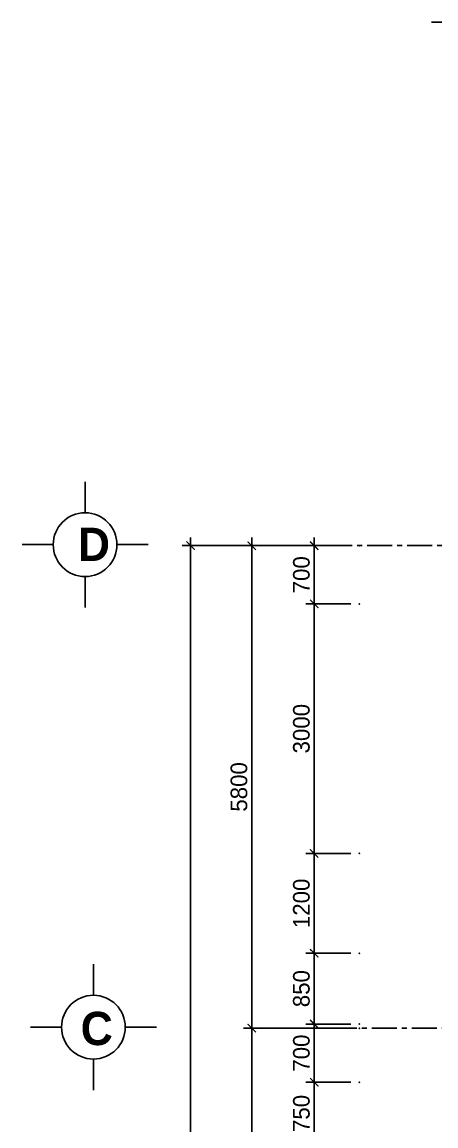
# Model space of a CAD drawing. Header units: inches. Extents: x -844707 to -690155, y -211546 to -175871.
# Drawn here: x -844707 to -839734, y -191567 to -178298 of the extents above; entities that cross this region are included whole.
import ezdxf

# ---------------------------------------------------------------- set-up
doc = ezdxf.new("R2010")
doc.units = ezdxf.units.IN
doc.header["$LTSCALE"] = 48
doc.header["$MEASUREMENT"] = 0
doc.linetypes.add('CENTER', pattern=[2, 1.25, -0.25, 0.25, -0.25])
doc.layers.add('DWGSHARE.com-DefPoints-DWGSHARE.com', color=7, linetype='Continuous', plot=False)
for name, color, linetype in [('DWGSHARE.com-DIM-DWGSHARE.com', 251, 'Continuous'), ('DWGSHARE.com-text-DWGSHARE.com', 3, 'Continuous'), ('DWGSHARE.com-truc-DWGSHARE.com', 250, 'CENTER')]:
    doc.layers.add(name, color=color, linetype=linetype)
doc.styles.add('AVO-B', font='')
doc.styles.add('VNI-AVO', font='')
doc.styles.get('AVO-B').set_extended_font_data('VNI-Avo', bold=True)
doc.styles.get('VNI-AVO').set_extended_font_data('VNI-Avo')
doc.dimstyles.new('tl1-100', dxfattribs={"dimtxt": 200, "dimasz": 100, "dimexe": 100, "dimexo": 100, "dimgap": 50, "dimtad": 1, "dimdec": 0, "dimzin": 0, "dimdsep": 46, "dimtxsty": 'VNI-AVO', "dimblk": 'ARCHTICK', "dimcen": 1, "dimdle": 100, "dimclrd": 256, "dimclre": 256, "dimclrt": 2, "dimadec": 0, "dimazin": 0, "dimtfac": 1, "dimtdec": 0, "dimtix": 1, "dimtofl": 0, "dimtmove": 2, "dimatfit": 3, "dimldrblk": 'ARCHTICK', "dimfxl": 1, "dimtolj": 2, "dimtzin": 0, "dimarcsym": 0})

# ---------------------------------------------------------------- blocks, each defined once
blk = doc.blocks.new('_ArchTick')
at = {"color": 0, "linetype": 'ByBlock', "const_width": 0.15}
blk.add_lwpolyline([(-0.5, -0.5), (0.5, 0.5)], dxfattribs=at)
blk = doc.blocks.new('*D55')
at = {"layer": 'DWGSHARE.com-DefPoints-DWGSHARE.com', "color": 0, "transparency": 16777216}
for p in [(-841947, -190392), (-840656, -190392), (-840656, -197992)]:
    blk.add_point(p, dxfattribs=at)
at = {"layer": 'DWGSHARE.com-DIM-DWGSHARE.com', "lineweight": -2, "transparency": 16777216}
for p, q in [((-840756, -190392), (-842047, -190392)), ((-841947, -198092), (-841947, -190292)), ((-840756, -197992), (-842047, -197992))]:
    blk.add_line(p, q, dxfattribs=at)
at = {"layer": 'DWGSHARE.com-DIM-DWGSHARE.com', "lineweight": -2, "transparency": 16777216, "xscale": 100, "yscale": 100, "zscale": 100}
for p, rotation in [((-841947, -190392), 90), ((-841947, -197992), 270)]:
    blk.add_blockref('_ArchTick', p, dxfattribs=dict(at, rotation=rotation))
at = {"layer": 'DWGSHARE.com-DIM-DWGSHARE.com', "color": 2, "transparency": 16777216, "insert": (-842100, -194192), "char_height": 200, "attachment_point": 5, "rotation": 90, "style": 'VNI-AVO'}
blk.add_mtext('\\A2;7600', dxfattribs=at)
blk = doc.blocks.new('*D56')
at = {"layer": 'DWGSHARE.com-DefPoints-DWGSHARE.com', "color": 0, "transparency": 16777216}
for p in [(-841947, -184592), (-840656, -184592), (-840656, -190392)]:
    blk.add_point(p, dxfattribs=at)
at = {"layer": 'DWGSHARE.com-DIM-DWGSHARE.com', "lineweight": -2, "transparency": 16777216}
for p, q in [((-841947, -190492), (-841947, -184492)), ((-840756, -184592), (-842047, -184592)), ((-840756, -190392), (-842047, -190392))]:
    blk.add_line(p, q, dxfattribs=at)
at = {"layer": 'DWGSHARE.com-DIM-DWGSHARE.com', "lineweight": -2, "transparency": 16777216, "xscale": 100, "yscale": 100, "zscale": 100}
for p, rotation in [((-841947, -184592), 90), ((-841947, -190392), 270)]:
    blk.add_blockref('_ArchTick', p, dxfattribs=dict(at, rotation=rotation))
at = {"layer": 'DWGSHARE.com-DIM-DWGSHARE.com', "color": 2, "transparency": 16777216, "insert": (-842100, -187492), "char_height": 200, "attachment_point": 5, "rotation": 90, "style": 'VNI-AVO'}
blk.add_mtext('\\A2;5800', dxfattribs=at)
blk = doc.blocks.new('*D57')
at = {"layer": 'DWGSHARE.com-DefPoints-DWGSHARE.com', "color": 0, "transparency": 16777216}
for p in [(-842682, -184592), (-840656, -184592), (-840656, -204392)]:
    blk.add_point(p, dxfattribs=at)
at = {"layer": 'DWGSHARE.com-DIM-DWGSHARE.com', "lineweight": -2, "transparency": 16777216}
for p, q in [((-842682, -204492), (-842682, -184492)), ((-840756, -184592), (-842782, -184592)), ((-840756, -204392), (-842782, -204392))]:
    blk.add_line(p, q, dxfattribs=at)
at = {"layer": 'DWGSHARE.com-DIM-DWGSHARE.com', "lineweight": -2, "transparency": 16777216, "xscale": 100, "yscale": 100, "zscale": 100}
for p, rotation in [((-842682, -184592), 90), ((-842682, -204392), 270)]:
    blk.add_blockref('_ArchTick', p, dxfattribs=dict(at, rotation=rotation))
at = {"layer": 'DWGSHARE.com-DIM-DWGSHARE.com', "color": 2, "transparency": 16777216, "insert": (-842835, -194492), "char_height": 200, "attachment_point": 5, "rotation": 90, "style": 'VNI-AVO'}
blk.add_mtext('\\A2;19800', dxfattribs=at)
blk = doc.blocks.new('*D237')
at = {"layer": 'DWGSHARE.com-DefPoints-DWGSHARE.com', "color": 0, "transparency": 16777216}
for p in [(-841197, -191042), (-840656, -191042), (-840656, -191792)]:
    blk.add_point(p, dxfattribs=at)
at = {"layer": 'DWGSHARE.com-DIM-DWGSHARE.com', "lineweight": -2, "transparency": 16777216}
for p, q in [((-840756, -191042), (-841297, -191042)), ((-841197, -191892), (-841197, -190942)), ((-840756, -191792), (-841297, -191792))]:
    blk.add_line(p, q, dxfattribs=at)
at = {"layer": 'DWGSHARE.com-DIM-DWGSHARE.com', "lineweight": -2, "transparency": 16777216, "xscale": 100, "yscale": 100, "zscale": 100}
for p, rotation in [((-841197, -191042), 90), ((-841197, -191792), 270)]:
    blk.add_blockref('_ArchTick', p, dxfattribs=dict(at, rotation=rotation))
at = {"layer": 'DWGSHARE.com-DIM-DWGSHARE.com', "color": 2, "transparency": 16777216, "insert": (-841350, -191417), "char_height": 200, "attachment_point": 5, "rotation": 90, "style": 'VNI-AVO'}
blk.add_mtext('\\A2;750', dxfattribs=at)
blk = doc.blocks.new('*D238')
at = {"layer": 'DWGSHARE.com-DefPoints-DWGSHARE.com', "color": 0, "transparency": 16777216}
for p in [(-841197, -189492), (-840656, -189492), (-840656, -190342)]:
    blk.add_point(p, dxfattribs=at)
at = {"layer": 'DWGSHARE.com-DIM-DWGSHARE.com', "lineweight": -2, "transparency": 16777216}
for p, q in [((-841197, -190442), (-841197, -189392)), ((-840756, -189492), (-841297, -189492)), ((-840756, -190342), (-841297, -190342))]:
    blk.add_line(p, q, dxfattribs=at)
at = {"layer": 'DWGSHARE.com-DIM-DWGSHARE.com', "lineweight": -2, "transparency": 16777216, "xscale": 100, "yscale": 100, "zscale": 100}
for p, rotation in [((-841197, -189492), 90), ((-841197, -190342), 270)]:
    blk.add_blockref('_ArchTick', p, dxfattribs=dict(at, rotation=rotation))
at = {"layer": 'DWGSHARE.com-DIM-DWGSHARE.com', "color": 2, "transparency": 16777216, "insert": (-841350, -189917), "char_height": 200, "attachment_point": 5, "rotation": 90, "style": 'VNI-AVO'}
blk.add_mtext('\\A2;850', dxfattribs=at)
blk = doc.blocks.new('*D239')
at = {"layer": 'DWGSHARE.com-DefPoints-DWGSHARE.com', "color": 0, "transparency": 16777216}
for p in [(-841197, -188292), (-840656, -188292), (-840656, -189492)]:
    blk.add_point(p, dxfattribs=at)
at = {"layer": 'DWGSHARE.com-DIM-DWGSHARE.com', "lineweight": -2, "transparency": 16777216}
for p, q in [((-841197, -189592), (-841197, -188192)), ((-840756, -188292), (-841297, -188292)), ((-840756, -189492), (-841297, -189492))]:
    blk.add_line(p, q, dxfattribs=at)
at = {"layer": 'DWGSHARE.com-DIM-DWGSHARE.com', "lineweight": -2, "transparency": 16777216, "xscale": 100, "yscale": 100, "zscale": 100}
for p, rotation in [((-841197, -188292), 90), ((-841197, -189492), 270)]:
    blk.add_blockref('_ArchTick', p, dxfattribs=dict(at, rotation=rotation))
at = {"layer": 'DWGSHARE.com-DIM-DWGSHARE.com', "color": 2, "transparency": 16777216, "insert": (-841350, -188892), "char_height": 200, "attachment_point": 5, "rotation": 90, "style": 'VNI-AVO'}
blk.add_mtext('\\A2;1200', dxfattribs=at)
blk = doc.blocks.new('*D240')
at = {"layer": 'DWGSHARE.com-DefPoints-DWGSHARE.com', "color": 0, "transparency": 16777216}
for p in [(-841197, -185292), (-840656, -185292), (-840656, -188292)]:
    blk.add_point(p, dxfattribs=at)
at = {"layer": 'DWGSHARE.com-DIM-DWGSHARE.com', "lineweight": -2, "transparency": 16777216}
for p, q in [((-841197, -188392), (-841197, -185192)), ((-840756, -185292), (-841297, -185292)), ((-840756, -188292), (-841297, -188292))]:
    blk.add_line(p, q, dxfattribs=at)
at = {"layer": 'DWGSHARE.com-DIM-DWGSHARE.com', "lineweight": -2, "transparency": 16777216, "xscale": 100, "yscale": 100, "zscale": 100}
for p, rotation in [((-841197, -185292), 90), ((-841197, -188292), 270)]:
    blk.add_blockref('_ArchTick', p, dxfattribs=dict(at, rotation=rotation))
at = {"layer": 'DWGSHARE.com-DIM-DWGSHARE.com', "color": 2, "transparency": 16777216, "insert": (-841350, -186792), "char_height": 200, "attachment_point": 5, "rotation": 90, "style": 'VNI-AVO'}
blk.add_mtext('\\A2;3000', dxfattribs=at)
blk = doc.blocks.new('*D272')
at = {"layer": 'DWGSHARE.com-DefPoints-DWGSHARE.com', "color": 0, "transparency": 16777216}
for p in [(-841197, -190342), (-840656, -190342), (-840656, -191042)]:
    blk.add_point(p, dxfattribs=at)
at = {"layer": 'DWGSHARE.com-DIM-DWGSHARE.com', "lineweight": -2, "transparency": 16777216}
for p, q in [((-841197, -191142), (-841197, -190242)), ((-840756, -190342), (-841297, -190342)), ((-840756, -191042), (-841297, -191042))]:
    blk.add_line(p, q, dxfattribs=at)
at = {"layer": 'DWGSHARE.com-DIM-DWGSHARE.com', "lineweight": -2, "transparency": 16777216, "xscale": 100, "yscale": 100, "zscale": 100}
for p, rotation in [((-841197, -190342), 90), ((-841197, -191042), 270)]:
    blk.add_blockref('_ArchTick', p, dxfattribs=dict(at, rotation=rotation))
at = {"layer": 'DWGSHARE.com-DIM-DWGSHARE.com', "color": 2, "transparency": 16777216, "insert": (-841350, -190692), "char_height": 200, "attachment_point": 5, "rotation": 90, "style": 'VNI-AVO'}
blk.add_mtext('\\A2;700', dxfattribs=at)
blk = doc.blocks.new('*D273')
at = {"layer": 'DWGSHARE.com-DefPoints-DWGSHARE.com', "color": 0, "transparency": 16777216}
for p in [(-841197, -184592), (-840656, -184592), (-840656, -185292)]:
    blk.add_point(p, dxfattribs=at)
at = {"layer": 'DWGSHARE.com-DIM-DWGSHARE.com', "lineweight": -2, "transparency": 16777216}
for p, q in [((-841197, -185392), (-841197, -184492)), ((-840756, -184592), (-841297, -184592)), ((-840756, -185292), (-841297, -185292))]:
    blk.add_line(p, q, dxfattribs=at)
at = {"layer": 'DWGSHARE.com-DIM-DWGSHARE.com', "lineweight": -2, "transparency": 16777216, "xscale": 100, "yscale": 100, "zscale": 100}
for p, rotation in [((-841197, -184592), 90), ((-841197, -185292), 270)]:
    blk.add_blockref('_ArchTick', p, dxfattribs=dict(at, rotation=rotation))
at = {"layer": 'DWGSHARE.com-DIM-DWGSHARE.com', "color": 2, "transparency": 16777216, "insert": (-841350, -184942), "char_height": 200, "attachment_point": 5, "rotation": 90, "style": 'VNI-AVO'}
blk.add_mtext('\\A2;700', dxfattribs=at)

msp = doc.modelspace()

# ---------------------------------------------------------------- linework, layer by layer
at = {"layer": 'DWGSHARE.com-DIM-DWGSHARE.com'}
for p, q in [((-839788.2, -178298.2), (-839414.2, -178298.2)), ((-843949.7, -183822.8), (-843949.7, -184196.8)), ((-844706.7, -184579.8), (-844332.7, -184579.8)), ((-843192.7, -184579.8), (-843566.7, -184579.8)), ((-843949.7, -185336.8), (-843949.7, -184962.8)), ((-843849.7, -189622.8), (-843849.7, -189996.8)), ((-844606.7, -190379.8), (-844232.7, -190379.8)), ((-843092.7, -190379.8), (-843466.7, -190379.8)), ((-843849.7, -191136.8), (-843849.7, -190762.8))]:
    msp.add_line(p, q, dxfattribs=at)
for centre in [(-843949.7, -184579.8), (-843849.7, -190379.8)]:
    msp.add_circle(centre, 383, dxfattribs=at)
at = {"layer": 'DWGSHARE.com-truc-DWGSHARE.com', "ltscale": 5}
for p, q in [((-814820.5, -184591.8), (-841248.3, -184591.8)), ((-814763.4, -190392), (-841191.1, -190392))]:
    msp.add_line(p, q, dxfattribs=at)

# ---------------------------------------------------------------- texts
at = {"layer": 'DWGSHARE.com-text-DWGSHARE.com', "color": 3, "style": 'AVO-B'}
for s, p in [('D', (-844036.5, -184776)), ('C', (-844002.4, -190595.5))]:
    msp.add_text(s, height=400, dxfattribs=at).set_placement(p)

# ---------------------------------------------------------------- dimensions: what is measured, and where the dimension line sits
at = {"layer": 'DWGSHARE.com-DIM-DWGSHARE.com'}
for base, p1, p2, angle, picture, middle in [((-842681.7, -184591.8), (-840656, -204392), (-840656, -184591.8), 270, '*D57', (-842835.2, -194491.9)), ((-841196.6, -184591.8), (-840656, -185291.8), (-840656, -184591.8), 90, '*D273', (-841350.1, -184941.8)), ((-841196.6, -185291.8), (-840656, -188292.2), (-840656, -185291.8), 90, '*D240', (-841350.1, -186792)), ((-841196.6, -188292.2), (-840656, -189492), (-840656, -188292.2), 90, '*D239', (-841350.1, -188892.1)), ((-841196.6, -189492), (-840656, -190342), (-840656, -189492), 90, '*D238', (-841350.1, -189917)), ((-841196.6, -190342), (-840656, -191042), (-840656, -190342), 90, '*D272', (-841350.1, -190692)), ((-841196.6, -191042), (-840656, -191792), (-840656, -191042), 90, '*D237', (-841350.1, -191417))]:
    dim = msp.add_linear_dim(base=base, p1=p1, p2=p2, angle=angle, dimstyle='tl1-100', dxfattribs=at)
    dim.commit()
    dim.dimension.update_dxf_attribs({"geometry": picture, "text_midpoint": middle})
for base, p1, p2, picture, middle in [((-841946.7, -184591.8), (-840656, -190392), (-840656, -184591.8), '*D56', (-842100.2, -187491.9)), ((-841946.7, -190392), (-840656, -197992), (-840656, -190392), '*D55', (-842100.2, -194192))]:
    dim = msp.add_linear_dim(base=base, p1=p1, p2=p2, angle=270, dimstyle='tl1-100', override={"dimtmove": 1}, dxfattribs=at)
    dim.commit()
    dim.dimension.update_dxf_attribs({"geometry": picture, "text_midpoint": middle})

doc.saveas('drawing.dxf')
